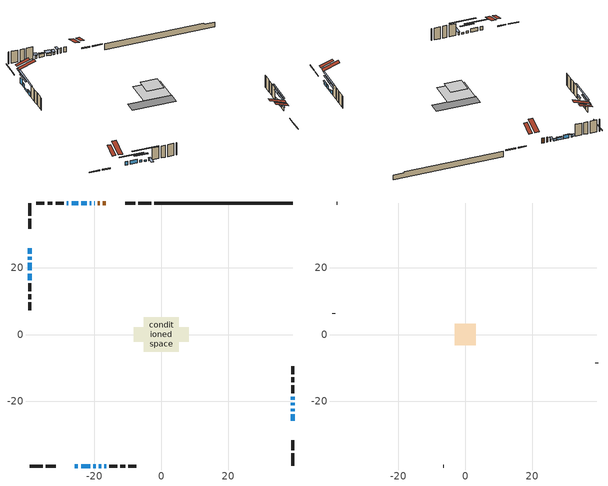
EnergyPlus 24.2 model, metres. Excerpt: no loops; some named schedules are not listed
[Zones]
conditioned space
 floor adiabatic (AdiabaticFloorConstruction): -5.17,-5.17 -5.17,5.17 5.17,5.17 5.17,-5.17 z2.66
 floor foundation (Slab1 construction): -8.25,-2.13 -8.25,2.13 8.25,2.13 8.25,-2.13 z-2.11
 wall outside (RimJoist1 construction): -3.05,39.4 -6.9,39.4 / -39.4,-39.4 -35.54,-39.4 / -39.4,39.4 -39.4,35.54 / 39.4,-39.4 39.4,-35.54 z0.22:0.52
 wall outside (RimJoist2 construction): -7.83,39.4 -10.83,39.4 / -34.61,-39.4 -31.62,-39.4 / -39.4,34.61 -39.4,31.62 / 39.4,-34.61 39.4,-31.62 z0.22:0.52
 wall outside (AdiabaticWallConstruction 1): -16.56,39.4 -17.57,39.4 / -18.5,39.4 -18.99,39.4 z0.22:2.25
 wall outside (AdiabaticWallConstruction): 39.4,-25.88 39.4,-23.95 / -24.94,39.4 -26.87,39.4 / -39.4,18.25 -39.4,16.31 z0.22:1.54; -19.92,39.4 -20.07,39.4 / -25.89,-39.4 -24.97,-39.4 / 39.4,-23.02 39.4,-22.18 / -39.4,23.23 -39.4,22.39 z0.22:1.75; -39.4,25.88 -39.4,24.16 z0.22:2.45; -24.04,-39.4 -21.3,-39.4 z0.22:1.74; -21,39.4 -21.46,39.4 z0.22:0.98; -22.38,39.4 -24.01,39.4 z0.22:1.14; -20.37,-39.4 -19.68,-39.4 z0.22:1.06; 39.4,-21.26 39.4,-20.49 / -39.4,21.46 -39.4,19.18 / -18.76,-39.4 -17.99,-39.4 z0.22:0.73; -27.8,39.4 -28.34,39.4 / -17.07,-39.4 -16.53,-39.4 z0.22:1.11; 39.4,-19.57 39.4,-18.6 z0.22:1.59
 wall outside (Wall1 construction): -29.26,39.4 -31.66,39.4 / -15.6,-39.4 -13.21,-39.4 / -39.4,15.39 -39.4,12.99 / 39.4,-17.67 39.4,-15.28 z0.22:5.1
 wall outside (Wall2 construction): -32.59,39.4 -34.08,39.4 / -12.28,-39.4 -10.79,-39.4 / -39.4,12.06 -39.4,10.57 / 39.4,-14.35 39.4,-12.86 z0.22:5.1
 wall outside (Wall3 construction): -35,39.4 -37.39,39.4 / -9.86,-39.4 -7.47,-39.4 / -39.4,9.64 -39.4,7.26 / 39.4,-11.93 39.4,-9.54 z0.22:5.1
 wall foundation (FoundationWall1 construction): -2.12,39.4,-2.11 -2.12,39.4,0.22 35.25,39.4,0.22 35.25,39.4,-0.25 39.4,39.4,-0.25 39.4,39.4,-2.11
 window (WindowConstruction): 39.4,-25.88 39.4,-23.95 z0.22:1.54
 window (WindowConstruction 4): -19.92,39.4 -20.07,39.4 z0.22:1.74
 window (WindowConstruction 5): -39.4,25.88 -39.4,24.16 z0.22:2.45
 window (WindowConstruction 6): -25.88,-39.4 -24.97,-39.4 z0.22:1.74
 window (WindowConstruction 7): -24.04,-39.4 -21.3,-39.4 z0.22:1.74
 window (WindowConstruction 14): -21,39.4 -21.45,39.4 z0.22:0.98
 window (WindowConstruction 8): 39.4,-23.02 39.4,-22.18 z0.22:1.74
 window (WindowConstruction 9): -22.38,39.4 -24.01,39.4 z0.22:1.13
 window (WindowConstruction 10): -39.4,23.23 -39.4,22.39 z0.22:1.74
 window (WindowConstruction 11): -20.37,-39.4 -19.68,-39.4 z0.22:1.06
 window (WindowConstruction 15): 39.4,-21.25 39.4,-20.49 z0.22:0.73
 window (WindowConstruction 16): -39.4,21.46 -39.4,19.18 z0.22:0.73
 window (WindowConstruction 17): -18.75,-39.4 -17.99,-39.4 z0.22:0.73
 window (WindowConstruction 1): -24.94,39.4 -26.87,39.4 z0.22:1.54
 window (WindowConstruction 2): -39.4,18.25 -39.4,16.31 z0.22:1.54
 window (WindowConstruction 12): -27.8,39.4 -28.33,39.4 z0.22:1.11
 window (WindowConstruction 13): -17.06,-39.4 -16.53,-39.4 z0.22:1.11
 window (WindowConstruction 3): 39.4,-19.56 39.4,-18.6 z0.22:1.59
 door (Door): -16.56,39.4 -17.57,39.4 z0.22:2.25
 door (Door 1): -18.5,39.4 -18.99,39.4 z0.22:2.25
 ceiling adiabatic (AdiabaticFloorConstruction): 5.17,-5.17 5.17,5.17 -5.17,5.17 -5.17,-5.17 z2.66
 roof outside (Roof1 construction): -13.07,39.4,5.1 -13.07,34.42,6.76 -11.76,34.42,6.76 -11.76,39.4,5.1; -29.38,-39.4,5.1 -29.38,-34.42,6.76 -30.69,-34.42,6.76 -30.69,-39.4,5.1; -39.4,29.38,5.1 -34.42,29.38,6.76 -34.42,30.69,6.76 -39.4,30.69,5.1; 39.4,-29.38,5.1 34.42,-29.38,6.76 34.42,-30.69,6.76 39.4,-30.69,5.1
attic - vented
 floor to conditioned space (Floor1 construction Reversed): -3.19,-3.19 -3.19,3.19 3.19,3.19 3.19,-3.19 z5.1
 wall outside (Wall4 construction): -38.32,39.4 -38.47,39.4 / -6.54,-39.4 -6.4,-39.4 / -39.4,6.33 -39.4,6.18 / 39.4,-8.61 39.4,-8.46 z0.22:5.1
 roof outside (Roof2 construction): -15.63,39.4,5.1 -15.63,33.19,7.17 -14,33.19,7.17 -14,39.4,5.1; -26.81,-39.4,5.1 -26.81,-33.19,7.17 -28.45,-33.19,7.17 -28.45,-39.4,5.1; -39.4,26.81,5.1 -33.19,26.81,7.17 -33.19,28.45,7.17 -39.4,28.45,5.1; 39.4,-26.81,5.1 33.19,-26.81,7.17 33.19,-28.45,7.17 39.4,-28.45,5.1
shading: 39.4,-23.75 39.4,-26.09 39.81,-26.09 39.81,-23.75 z1.74; -20.45,39.4 -19.54,39.4 -19.54,40.92 -20.45,40.92 z2.13; -39.4,21.83 -39.4,28.21 -39.81,28.21 -39.81,21.83 z4.78; -22.64,-39.4 -28.21,-39.4 -28.21,-39.81 -22.64,-39.81 z4.07; -18.97,-39.4 -26.37,-39.4 -26.37,-39.81 -18.97,-39.81 z4.07; -21.7,39.4 -20.75,39.4 -20.75,41.08 -21.7,41.08 z1.23; 39.4,-19.86 39.4,-25.35 39.81,-25.35 39.81,-19.86 z4.07; -24.26,39.4 -22.13,39.4 -22.13,41.08 -24.26,41.08 z1.38; -39.4,20.06 -39.4,25.56 -39.81,25.56 -39.81,20.06 z4.07; -17.35,-39.4 -22.7,-39.4 -22.7,-39.81 -17.35,-39.81 z3.39; 39.4,-15.79 39.4,-25.95 39.81,-25.95 39.81,-15.79 z5.43; -39.4,14.48 -39.4,26.16 -39.81,26.16 -39.81,14.48 z5.43; -13.29,-39.4 -23.45,-39.4 -23.45,-39.81 -13.29,-39.81 z5.43; -27.07,39.4 -24.74,39.4 -24.74,39.81 -27.07,39.81 z1.74; -39.4,16.11 -39.4,18.45 -39.81,18.45 -39.81,16.11 z1.74; -28.72,39.4 -27.42,39.4 -27.42,40.92 -28.72,40.92 z1.49; -16.33,-39.4 -17.26,-39.4 -17.26,-42.45 -16.33,-42.45 z1.31; 39.4,-16.27 39.4,-21.89 39.81,-21.89 39.81,-16.27 z3.92
[Building]
Building 1: Terrain=Suburbs
[Site:Location]
Quebec Intl AP_QC: Latitude {deg}=46.8; Longitude {deg}=-71.38; Time Zone {hr}=-5; Elevation {m}=74; Keep Site Location Information=Yes
[Site:GroundTemperature:Shallow]
0.0108218, -2.24938, -2.43038, -1.3578, 2.94801, 7.23376, 10.9493, 13.303, 13.5029, 11.5886, 7.96783, 3.81355
[Site:WaterMainsTemperature]
Calculation Method=Schedule; Temperature Schedule=mains temperature schedule
[Material] Roughness=Rough; Thermal Absorptance=0.9
Name | Thickness {m} | Conductivity {W/m-K} | Density {kg/m3} | Specific Heat {J/kg-K} | Solar Absorptance | Visible Absorptance
asphalt or fiberglass shingles | 0.00635 | 0.162714 | 1121.4 | 1465.45 | 0.4 | 0.4
ceiling stud and cavity | 0.1397 | 0.0759935 | 65.682 | 1177.47 | 0.7 | 0.7
concrete 4.0 in. | 0.1016 | 1.803125 | 2242.8 | 837.4 | 0.7 | 0.7
concrete 8.0 in. | 0.2032 | 1.803125 | 2242.8 | 837.4 | 0.7 | 0.7
door material | 0.04445 | 0.0451087 | 512.64 | 1214.23 | 0.7 | 0.7
door material 1 | 0.04445 | 0.188738 | 512.64 | 1214.23 | 0.7 | 0.7
exterior vertical ins | 0.0037944 | 0.029427 | 32.04 | 1214.23 | 0.7 | 0.7
floor covering | 0.0127 | 0.0433444 | 54.468 | 1339.84 | 0.6 | 0.6
floor rigid ins; wall rigid ins 1 | 0.512978 | 0.029427 | 32.04 | 1214.23 | 0.7 | 0.7
floor stud and cavity | 0.1397 | 1.75129 | 37.0049 | 1207.88 | 0.7 | 0.7
furniture material conditioned space 1 | 0.1524 | 0.115458 | 640.8 | 1214.23 | 0.6 | 0.6
gypsum board | 0.0127 | 0.160291 | 801 | 837.4 | 0.6 | 0.6
gypsum board 1 | 0.0127 | 0.160291 | 801 | 837.4 | 0.7 | 0.7
osb sheathing 0.5 in. | 0.0127 | 0.115458 | 512.64 | 1214.23 | 0.7 | 0.7
osb sheathing 0.75 in. | 0.01905 | 0.115458 | 512.64 | 1214.23 | 0.7 | 0.7
osb sheathing 2.0 in. | 0.0508 | 0.115458 | 512.64 | 1214.23 | 0.7 | 0.7
rim joist stud and cavity | 0.0508 | 0.0660818 | 125.044 | 1163.47 | 0.6 | 0.6
rim joist stud and cavity 1 | 0.0508 | 0.0355042 | 125.044 | 1163.47 | 0.6 | 0.6
roof stud and cavity | 0.2032 | 0.112499 | 78.34581 | 1123.46 | 0.7 | 0.7
wall rigid ins | 0.051816 | 0.029427 | 32.04 | 1214.23 | 0.7 | 0.7
wall stud and cavity | 0.1397 | 0.215597 | 139.0536 | 1170.24 | 0.7 | 0.7
wall stud and cavity 1 | 0.1397 | 0.215013 | 139.0536 | 1170.24 | 0.7 | 0.7
wall stud and cavity 2 | 0.1397 | 0.173609 | 139.0536 | 1170.24 | 0.7 | 0.7
wall stud and cavity 3 | 0.0889 | 6.1454 | 50.32683 | 1063.81 | 0.6 | 0.6
wall stud and cavity 4 | 0.0889 | 0.380278 | 52.3479 | 1209.89 | 0.7 | 0.7
wall stud and cavity 5 | 0.0889 | 0.391764 | 83.0341 | 1211.67 | 0.7 | 0.7
wood siding | 0.0254 | 0.102417 | 544.68 | 1172.36 | 0.4 | 0.4
wood siding 1 | 0.00254 | 0.102417 | 544.68 | 1172.36 | 0.4 | 0.4
wood siding 2; wood siding 3; wood siding 4 | 0.0254 | 0.102417 | 544.68 | 1172.36 | 0.7 | 0.7
[WindowMaterial:SimpleGlazingSystem]
Name | U-Factor {W/m2-K} | Solar Heat Gain Coefficient
WindowMaterial | 2.94518 | 0.59
WindowMaterial 1 | 2.94348 | 0.59
WindowMaterial 10 | 3.01842 | 0.46
WindowMaterial 11 | 3.05817 | 0.41
WindowMaterial 2 | 3.07009 | 0.35
WindowMaterial 3 | 2.97073 | 0.6
WindowMaterial 4 | 2.927009 | 0.66
WindowMaterial 5 | 2.983789 | 0.55
WindowMaterial 6 | 3.029213 | 0.5
WindowMaterial 7 | 2.99003 | 0.51
WindowMaterial 8 | 2.992306 | 0.59
WindowMaterial 9 | 3.01445 | 0.57
[Construction]
AdiabaticFloorConstruction: floor stud and cavity, floor rigid ins, osb sheathing 0.75 in., floor covering
AdiabaticWallConstruction: wood siding 3, wall rigid ins 1, wall stud and cavity 4, gypsum board
AdiabaticWallConstruction 1: wood siding 4, wall rigid ins 1, wall stud and cavity 4, gypsum board
Door: door material
Door 1: door material 1
Floor1 construction Reversed: gypsum board, ceiling stud and cavity
FoundationWall1 construction: concrete 8.0 in., gypsum board 1
furniture construction conditioned space 1: furniture material conditioned space 1
PartitionWallConstruction: gypsum board, wall stud and cavity 5, gypsum board
RimJoist1 construction: wood siding 2, osb sheathing 2.0 in., rim joist stud and cavity
RimJoist2 construction: wood siding 2, osb sheathing 2.0 in., rim joist stud and cavity 1
Roof1 construction: asphalt or fiberglass shingles, osb sheathing 0.75 in., roof stud and cavity, gypsum board
Roof2 construction: asphalt or fiberglass shingles
Slab1 construction: concrete 4.0 in.
Wall1 construction: wood siding, osb sheathing 0.5 in., wall stud and cavity, gypsum board
Wall2 construction: wood siding, wall rigid ins, osb sheathing 0.5 in., wall stud and cavity 1, gypsum board
Wall3 construction: wood siding, wall rigid ins, osb sheathing 0.5 in., wall stud and cavity 2, gypsum board
Wall4 construction: wood siding 1, wall stud and cavity 3
WindowConstruction; WindowConstruction 1; WindowConstruction 2: WindowMaterial
WindowConstruction 10; WindowConstruction 8: WindowMaterial 5
WindowConstruction 11: WindowMaterial 7
WindowConstruction 12; WindowConstruction 13: WindowMaterial 8
WindowConstruction 14: WindowMaterial 9
WindowConstruction 15: WindowMaterial 10
WindowConstruction 16; WindowConstruction 17: WindowMaterial 11
WindowConstruction 3; WindowConstruction 6: WindowMaterial 1
WindowConstruction 4: WindowMaterial 2
WindowConstruction 5: WindowMaterial 3
WindowConstruction 7: WindowMaterial 4
WindowConstruction 9: WindowMaterial 6
[Zone] Multiplier=1; Part of Total Floor Area=Yes
Name | Volume {m3}
attic - vented | 13.6345
conditioned space | 439.3
[Space]
Name | Zone | Volume {m3}
attic - vented 1 | attic - vented | 13.6345
conditioned space 1 | conditioned space | 439.3
[ZoneInfiltration:EffectiveLeakageArea]
infil attic - vented 1: Zone or Space=attic - vented 1; Schedule=Always On Discrete; Effective Air Leakage Area {cm2}=1499.08; Stack Coefficient=0.000482979; Wind Coefficient=1.48486e-05
[ZoneMixing]
whole house fan mix: Zone or Space=attic - vented; Schedule=Always On Continuous; Design Flow Rate Calculation Method=Flow/Zone; Design Flow Rate {m3/s}=0; Source Zone or Space=conditioned space
[SurfaceProperty:ExposedFoundationPerimeter]
Slab1: Exposed Perimeter Calculation Method=TotalExposedPerimeter; Total Exposed Perimeter {m}=41.515
[InternalMass] Zone or ZoneList=conditioned space; Space or SpaceList=conditioned space 1
Name | Construction | Surface Area {m2}
furniture mass conditioned space 1 | furniture construction conditioned space 1 | 70.9601
partition wall mass | PartitionWallConstruction | 177.4
[Lights]
interior lighting: Zone or ZoneList or Space or SpaceList=conditioned space 1; Schedule=interior lighting schedule; Design Level Calculation Method=LightingLevel; Lighting Level {W}=343.2; Return Air Fraction=0; Fraction Radiant=0.6; Fraction Visible=0.2; Fraction Replaceable=1
[People]
occupants: Zone or ZoneList or Space or SpaceList=conditioned space 1; Number of People Schedule=occupants schedule; Number of People Calculation Method=People; Number of People=3; Fraction Radiant=0.314171; Sensible Heat Fraction=0.56303; Activity Level Schedule=occupants activity schedule; Carbon Dioxide Generation Rate {m3/s-W}=0; Enable ASHRAE 55 Comfort Warnings=No; Mean Radiant Temperature Calculation Type=EnclosureAveraged
[ElectricEquipment] Zone or ZoneList or Space or SpaceList=conditioned space 1; Design Level Calculation Method=EquipmentLevel
Name | Schedule | Design Level {W} | Fraction Latent | Fraction Radiant | Fraction Lost
clothes dryer | clothes dryer schedule | 140.772 | 0.015 | 0.081 | 0.85
clothes washer | clothes washer schedule | 32.1985 | 0.03 | 0.162 | 0.7
cooking range | cooking range schedule | 215.147 | 0.08 | 0.432 | 0.2
dishwasher | dishwasher schedule | 66.8632 | 0.3 | 0.18 | 0.4
fridge | fridge schedule | 72.9452 | 0 | 0.6 | 0
mech vent house fan | mech vent house fan schedule | 0 | 0 | 0 | 1
mech vent house fan cfis | mech vent house fan cfis schedule | 0 | 0 | 0 | 0
mech vent range fan 0 | mech vent range fan 0 schedule | 57 | 0 | 0 | 1
misc plug loads | misc plug loads schedule | 494.7 | 0.045 | 0.513 | 0.1
whole house fan | Always On Discrete | 0 | 0 | 0 | 1
[OtherEquipment] Zone or ZoneList or Space or SpaceList=conditioned space 1; Design Level Calculation Method=EquipmentLevel
Name | Fuel Type | Schedule | Design Level {W} | Fraction Latent | Fraction Radiant | Fraction Lost
clothes dryer 1 | Electricity | clothes dryer schedule | 0 | 0.015 | 0.081 | 0.85
cooking range 1 | Electricity | cooking range schedule | 0 | 0.08 | 0.432 | 0.2
general water use latent | None | general water use schedule | 62.594 | 1 | 0 | 0
general water use sensible | None | general water use schedule | -61.6891 | 0 | 0.6 | 0
mech vent house fan latent load | None | Always On Discrete | 0 | 1 | 0 | 0
mech vent house fan sensible load | None | Always On Discrete | 0 | 0 | 0 | 0
water heater energy adjustment1 | Electricity | Always On Discrete | 0.01 | 0 | 0 | 1
[ZoneInfiltration:DesignFlowRate] Zone or ZoneList or Space or SpaceList=conditioned space 1; Schedule=Always On Discrete; Design Flow Rate Calculation Method=Flow/Zone; Design Flow Rate {m3/s}=0
infil flow; natural vent flow; whole house fan flow
[Foundation:Kiva]
Foundation Kiva 1: Initial Indoor Air Temperature {C}=18; Wall Height Above Grade {m}=0.220005; Wall Depth Below Slab {m}=0.2032; Custom Block Material Name 1=exterior vertical ins; Custom Block Depth 1 {m}=2.33001; Custom Block X Position 1 {m}=0.2159; Custom Block Z Position 1 {m}=0
[Foundation:Kiva:Settings]
Soil Conductivity {W/m-K}=0.849921; Soil Density {kg/m3}=1842.3; Soil Specific Heat {J/kg-K}=418.7; Ground Solar Absorptivity=0.9; Ground Thermal Absorptivity=0.9; Ground Surface Roughness {m}=0.03; Far-Field Width {m}=40; Deep-Ground Boundary Condition=ZeroFlux; Deep-Ground Depth {m}=40; Minimum Cell Dimension {m}=0.2; Maximum Cell Growth Coefficient=3; Simulation Timestep=Timestep
[Exterior:Lights]
exterior lighting: Schedule=exterior lighting schedule; Design Level {W}=75.6
[Schedule:Constant]
Name | Hourly Value
Always On Continuous; mech vent house fan schedule; mech vent house fan cfis schedule; Always On Discrete | 1
occupants activity schedule | 117.228
fridge schedule | 0
[Schedule:Week:Daily]
interior lighting schedule Week Rule - Jan1-Jan27: interior lighting schedule day, interior lighting schedule day, interior lighting schedule day, interior lighting schedule day, interior lighting schedule day, interior lighting schedule day, interior lighting schedule day, interior lighting schedule default day, interior lighting schedule default day, interior lighting schedule default day, interior lighting schedule default day, interior lighting schedule default day
interior lighting schedule Week Rule - Jan28-Feb3: interior lighting schedule day, interior lighting schedule day, interior lighting schedule day, interior lighting schedule day, interior lighting schedule day 1, interior lighting schedule day 1, interior lighting schedule day 1, interior lighting schedule default day, interior lighting schedule default day, interior lighting schedule default day, interior lighting schedule default day, interior lighting schedule default day
interior lighting schedule Week Rule - Feb4-Feb24: interior lighting schedule day 1, interior lighting schedule day 1, interior lighting schedule day 1, interior lighting schedule day 1, interior lighting schedule day 1, interior lighting schedule day 1, interior lighting schedule day 1, interior lighting schedule default day, interior lighting schedule default day, interior lighting schedule default day, interior lighting schedule default day, interior lighting schedule default day
interior lighting schedule Week Rule - Feb25-Mar3: interior lighting schedule day 1, interior lighting schedule day 1, interior lighting schedule day 1, interior lighting schedule day 1, interior lighting schedule day 2, interior lighting schedule day 2, interior lighting schedule day 2, interior lighting schedule default day, interior lighting schedule default day, interior lighting schedule default day, interior lighting schedule default day, interior lighting schedule default day
interior lighting schedule Week Rule - Mar4-Mar31: interior lighting schedule day 2, interior lighting schedule day 2, interior lighting schedule day 2, interior lighting schedule day 2, interior lighting schedule day 2, interior lighting schedule day 2, interior lighting schedule day 2, interior lighting schedule default day, interior lighting schedule default day, interior lighting schedule default day, interior lighting schedule default day, interior lighting schedule default day
interior lighting schedule Week Rule - Apr1-Apr28: interior lighting schedule day 3, interior lighting schedule day 3, interior lighting schedule day 3, interior lighting schedule day 3, interior lighting schedule day 3, interior lighting schedule day 3, interior lighting schedule day 3, interior lighting schedule default day, interior lighting schedule default day, interior lighting schedule default day, interior lighting schedule default day, interior lighting schedule default day
interior lighting schedule Week Rule - Apr29-May5: interior lighting schedule day 3, interior lighting schedule day 3, interior lighting schedule day 4, interior lighting schedule day 4, interior lighting schedule day 4, interior lighting schedule day 4, interior lighting schedule day 4, interior lighting schedule default day, interior lighting schedule default day, interior lighting schedule default day, interior lighting schedule default day, interior lighting schedule default day
interior lighting schedule Week Rule - May6-May26: interior lighting schedule day 4, interior lighting schedule day 4, interior lighting schedule day 4, interior lighting schedule day 4, interior lighting schedule day 4, interior lighting schedule day 4, interior lighting schedule day 4, interior lighting schedule default day, interior lighting schedule default day, interior lighting schedule default day, interior lighting schedule default day, interior lighting schedule default day
interior lighting schedule Week Rule - May27-Jun2: interior lighting schedule day 4, interior lighting schedule day 4, interior lighting schedule day 4, interior lighting schedule day 4, interior lighting schedule day 4, interior lighting schedule day 5, interior lighting schedule day 5, interior lighting schedule default day, interior lighting schedule default day, interior lighting schedule default day, interior lighting schedule default day, interior lighting schedule default day
interior lighting schedule Week Rule - Jun3-Jun30: interior lighting schedule day 5, interior lighting schedule day 5, interior lighting schedule day 5, interior lighting schedule day 5, interior lighting schedule day 5, interior lighting schedule day 5, interior lighting schedule day 5, interior lighting schedule default day, interior lighting schedule default day, interior lighting schedule default day, interior lighting schedule default day, interior lighting schedule default day
interior lighting schedule Week Rule - Jul1-Jul28: interior lighting schedule day 6, interior lighting schedule day 6, interior lighting schedule day 6, interior lighting schedule day 6, interior lighting schedule day 6, interior lighting schedule day 6, interior lighting schedule day 6, interior lighting schedule default day, interior lighting schedule default day, interior lighting schedule default day, interior lighting schedule default day, interior lighting schedule default day
interior lighting schedule Week Rule - Jul29-Aug4: interior lighting schedule day 6, interior lighting schedule day 6, interior lighting schedule day 6, interior lighting schedule day 7, interior lighting schedule day 7, interior lighting schedule day 7, interior lighting schedule day 7, interior lighting schedule default day, interior lighting schedule default day, interior lighting schedule default day, interior lighting schedule default day, interior lighting schedule default day
interior lighting schedule Week Rule - Aug5-Aug25: interior lighting schedule day 7, interior lighting schedule day 7, interior lighting schedule day 7, interior lighting schedule day 7, interior lighting schedule day 7, interior lighting schedule day 7, interior lighting schedule day 7, interior lighting schedule default day, interior lighting schedule default day, interior lighting schedule default day, interior lighting schedule default day, interior lighting schedule default day
interior lighting schedule Week Rule - Aug26-Sep1: interior lighting schedule day 7, interior lighting schedule day 7, interior lighting schedule day 7, interior lighting schedule day 7, interior lighting schedule day 7, interior lighting schedule day 7, interior lighting schedule day 8, interior lighting schedule default day, interior lighting schedule default day, interior lighting schedule default day, interior lighting schedule default day, interior lighting schedule default day
interior lighting schedule Week Rule - Sep2-Sep29: interior lighting schedule day 8, interior lighting schedule day 8, interior lighting schedule day 8, interior lighting schedule day 8, interior lighting schedule day 8, interior lighting schedule day 8, interior lighting schedule day 8, interior lighting schedule default day, interior lighting schedule default day, interior lighting schedule default day, interior lighting schedule default day, interior lighting schedule default day
interior lighting schedule Week Rule - Sep30-Oct6: interior lighting schedule day 8, interior lighting schedule day 9, interior lighting schedule day 9, interior lighting schedule day 9, interior lighting schedule day 9, interior lighting schedule day 9, interior lighting schedule day 9, interior lighting schedule default day, interior lighting schedule default day, interior lighting schedule default day, interior lighting schedule default day, interior lighting schedule default day
interior lighting schedule Week Rule - Oct7-Oct27: interior lighting schedule day 9, interior lighting schedule day 9, interior lighting schedule day 9, interior lighting schedule day 9, interior lighting schedule day 9, interior lighting schedule day 9, interior lighting schedule day 9, interior lighting schedule default day, interior lighting schedule default day, interior lighting schedule default day, interior lighting schedule default day, interior lighting schedule default day
interior lighting schedule Week Rule - Oct28-Nov3: interior lighting schedule day 9, interior lighting schedule day 9, interior lighting schedule day 9, interior lighting schedule day 9, interior lighting schedule day 10, interior lighting schedule day 10, interior lighting schedule day 10, interior lighting schedule default day, interior lighting schedule default day, interior lighting schedule default day, interior lighting schedule default day, interior lighting schedule default day
interior lighting schedule Week Rule - Nov4-Nov24: interior lighting schedule day 10, interior lighting schedule day 10, interior lighting schedule day 10, interior lighting schedule day 10, interior lighting schedule day 10, interior lighting schedule day 10, interior lighting schedule day 10, interior lighting schedule default day, interior lighting schedule default day, interior lighting schedule default day, interior lighting schedule default day, interior lighting schedule default day
interior lighting schedule Week Rule - Nov25-Dec1: interior lighting schedule day 10, interior lighting schedule day 10, interior lighting schedule day 10, interior lighting schedule day 10, interior lighting schedule day 10, interior lighting schedule day 10, interior lighting schedule day 11, interior lighting schedule default day, interior lighting schedule default day, interior lighting schedule default day, interior lighting schedule default day, interior lighting schedule default day
interior lighting schedule Week Rule - Dec2-Dec31: interior lighting schedule day 11, interior lighting schedule day 11, interior lighting schedule day 11, interior lighting schedule day 11, interior lighting schedule day 11, interior lighting schedule day 11, interior lighting schedule day 11, interior lighting schedule default day, interior lighting schedule default day, interior lighting schedule default day, interior lighting schedule default day, interior lighting schedule default day
occupants schedule Week Rule - Jan1-Dec31: occupants schedule day, occupants schedule day, occupants schedule day, occupants schedule day, occupants schedule day, occupants schedule day, occupants schedule day, occupants schedule default day, occupants schedule default day, occupants schedule default day, occupants schedule default day, occupants schedule default day
clothes dryer schedule Week Rule - Jan1-Dec31: clothes dryer schedule day, clothes dryer schedule day, clothes dryer schedule day, clothes dryer schedule day, clothes dryer schedule day, clothes dryer schedule day, clothes dryer schedule day, clothes dryer schedule default day, clothes dryer schedule default day, clothes dryer schedule default day, clothes dryer schedule default day, clothes dryer schedule default day
clothes washer schedule Week Rule - Jan1-Dec31: clothes washer schedule day, clothes washer schedule day, clothes washer schedule day, clothes washer schedule day, clothes washer schedule day, clothes washer schedule day, clothes washer schedule day, clothes washer schedule default day, clothes washer schedule default day, clothes washer schedule default day, clothes washer schedule default day, clothes washer schedule default day
cooking range schedule Week Rule - Jan1-Dec31: cooking range schedule day, cooking range schedule day, cooking range schedule day, cooking range schedule day, cooking range schedule day, cooking range schedule day, cooking range schedule day, cooking range schedule default day, cooking range schedule default day, cooking range schedule default day, cooking range schedule default day, cooking range schedule default day
dishwasher schedule Week Rule - Jan1-Dec31: dishwasher schedule day, dishwasher schedule day, dishwasher schedule day, dishwasher schedule day, dishwasher schedule day, dishwasher schedule day, dishwasher schedule day, dishwasher schedule default day, dishwasher schedule default day, dishwasher schedule default day, dishwasher schedule default day, dishwasher schedule default day
mech vent range fan 0 schedule Week Rule - Jan1-Dec31: mech vent range fan 0 schedule day, mech vent range fan 0 schedule day, mech vent range fan 0 schedule day, mech vent range fan 0 schedule day, mech vent range fan 0 schedule day, mech vent range fan 0 schedule day, mech vent range fan 0 schedule day, mech vent range fan 0 schedule default day, mech vent range fan 0 schedule default day, mech vent range fan 0 schedule default day, mech vent range fan 0 schedule default day, mech vent range fan 0 schedule default day
misc plug loads schedule Week Rule - Jan1-Dec31: misc plug loads schedule day, misc plug loads schedule day, misc plug loads schedule day, misc plug loads schedule day, misc plug loads schedule day, misc plug loads schedule day, misc plug loads schedule day, misc plug loads schedule default day, misc plug loads schedule default day, misc plug loads schedule default day, misc plug loads schedule default day, misc plug loads schedule default day
general water use schedule Week Rule - Jan1-Dec31: general water use schedule day, general water use schedule day, general water use schedule day, general water use schedule day, general water use schedule day, general water use schedule day, general water use schedule day, general water use schedule default day, general water use schedule default day, general water use schedule default day, general water use schedule default day, general water use schedule default day
exterior lighting schedule Week Rule - Jan1-Jan27: exterior lighting schedule day, exterior lighting schedule day, exterior lighting schedule day, exterior lighting schedule day, exterior lighting schedule day, exterior lighting schedule day, exterior lighting schedule day, exterior lighting schedule default day, exterior lighting schedule default day, exterior lighting schedule default day, exterior lighting schedule default day, exterior lighting schedule default day
exterior lighting schedule Week Rule - Jan28-Feb3: exterior lighting schedule day, exterior lighting schedule day, exterior lighting schedule day, exterior lighting schedule day, exterior lighting schedule day 1, exterior lighting schedule day 1, exterior lighting schedule day 1, exterior lighting schedule default day, exterior lighting schedule default day, exterior lighting schedule default day, exterior lighting schedule default day, exterior lighting schedule default day
exterior lighting schedule Week Rule - Feb4-Feb24: exterior lighting schedule day 1, exterior lighting schedule day 1, exterior lighting schedule day 1, exterior lighting schedule day 1, exterior lighting schedule day 1, exterior lighting schedule day 1, exterior lighting schedule day 1, exterior lighting schedule default day, exterior lighting schedule default day, exterior lighting schedule default day, exterior lighting schedule default day, exterior lighting schedule default day
exterior lighting schedule Week Rule - Feb25-Mar3: exterior lighting schedule day 1, exterior lighting schedule day 1, exterior lighting schedule day 1, exterior lighting schedule day 1, exterior lighting schedule day 2, exterior lighting schedule day 2, exterior lighting schedule day 2, exterior lighting schedule default day, exterior lighting schedule default day, exterior lighting schedule default day, exterior lighting schedule default day, exterior lighting schedule default day
exterior lighting schedule Week Rule - Mar4-Mar31: exterior lighting schedule day 2, exterior lighting schedule day 2, exterior lighting schedule day 2, exterior lighting schedule day 2, exterior lighting schedule day 2, exterior lighting schedule day 2, exterior lighting schedule day 2, exterior lighting schedule default day, exterior lighting schedule default day, exterior lighting schedule default day, exterior lighting schedule default day, exterior lighting schedule default day
exterior lighting schedule Week Rule - Apr1-Apr28: exterior lighting schedule day 3, exterior lighting schedule day 3, exterior lighting schedule day 3, exterior lighting schedule day 3, exterior lighting schedule day 3, exterior lighting schedule day 3, exterior lighting schedule day 3, exterior lighting schedule default day, exterior lighting schedule default day, exterior lighting schedule default day, exterior lighting schedule default day, exterior lighting schedule default day
exterior lighting schedule Week Rule - Apr29-May5: exterior lighting schedule day 3, exterior lighting schedule day 3, exterior lighting schedule day 4, exterior lighting schedule day 4, exterior lighting schedule day 4, exterior lighting schedule day 4, exterior lighting schedule day 4, exterior lighting schedule default day, exterior lighting schedule default day, exterior lighting schedule default day, exterior lighting schedule default day, exterior lighting schedule default day
exterior lighting schedule Week Rule - May6-May26: exterior lighting schedule day 4, exterior lighting schedule day 4, exterior lighting schedule day 4, exterior lighting schedule day 4, exterior lighting schedule day 4, exterior lighting schedule day 4, exterior lighting schedule day 4, exterior lighting schedule default day, exterior lighting schedule default day, exterior lighting schedule default day, exterior lighting schedule default day, exterior lighting schedule default day
exterior lighting schedule Week Rule - May27-Jun2: exterior lighting schedule day 4, exterior lighting schedule day 4, exterior lighting schedule day 4, exterior lighting schedule day 4, exterior lighting schedule day 4, exterior lighting schedule day 5, exterior lighting schedule day 5, exterior lighting schedule default day, exterior lighting schedule default day, exterior lighting schedule default day, exterior lighting schedule default day, exterior lighting schedule default day
exterior lighting schedule Week Rule - Jun3-Jun30: exterior lighting schedule day 5, exterior lighting schedule day 5, exterior lighting schedule day 5, exterior lighting schedule day 5, exterior lighting schedule day 5, exterior lighting schedule day 5, exterior lighting schedule day 5, exterior lighting schedule default day, exterior lighting schedule default day, exterior lighting schedule default day, exterior lighting schedule default day, exterior lighting schedule default day
exterior lighting schedule Week Rule - Jul1-Jul28: exterior lighting schedule day 6, exterior lighting schedule day 6, exterior lighting schedule day 6, exterior lighting schedule day 6, exterior lighting schedule day 6, exterior lighting schedule day 6, exterior lighting schedule day 6, exterior lighting schedule default day, exterior lighting schedule default day, exterior lighting schedule default day, exterior lighting schedule default day, exterior lighting schedule default day
exterior lighting schedule Week Rule - Jul29-Aug4: exterior lighting schedule day 6, exterior lighting schedule day 6, exterior lighting schedule day 6, exterior lighting schedule day 7, exterior lighting schedule day 7, exterior lighting schedule day 7, exterior lighting schedule day 7, exterior lighting schedule default day, exterior lighting schedule default day, exterior lighting schedule default day, exterior lighting schedule default day, exterior lighting schedule default day
[Schedule:Year]
interior lighting schedule: interior lighting schedule Week Rule - Jan1-Jan27, 1, 1, 1, 27, interior lighting schedule Week Rule - Jan28-Feb3, 1, 28, 2, 3, interior lighting schedule Week Rule - Feb4-Feb24, 2, 4, 2, 24, interior lighting schedule Week Rule - Feb25-Mar3, 2, 25, 3, 3, interior lighting schedule Week Rule - Mar4-Mar31, 3, 4, 3, 31, interior lighting schedule Week Rule - Apr1-Apr28, 4, 1, 4, 28, interior lighting schedule Week Rule - Apr29-May5, 4, 29, 5, 5, interior lighting schedule Week Rule - May6-May26, 5, 6, 5, 26, interior lighting schedule Week Rule - May27-Jun2, 5, 27, 6, 2, interior lighting schedule Week Rule - Jun3-Jun30, 6, 3, 6, 30, interior lighting schedule Week Rule - Jul1-Jul28, 7, 1, 7, 28, interior lighting schedule Week Rule - Jul29-Aug4, 7, 29, 8, 4, interior lighting schedule Week Rule - Aug5-Aug25, 8, 5, 8, 25, interior lighting schedule Week Rule - Aug26-Sep1, 8, 26, 9, 1, interior lighting schedule Week Rule - Sep2-Sep29, 9, 2, 9, 29, interior lighting schedule Week Rule - Sep30-Oct6, 9, 30, 10, 6, interior lighting schedule Week Rule - Oct7-Oct27, 10, 7, 10, 27, interior lighting schedule Week Rule - Oct28-Nov3, 10, 28, 11, 3, interior lighting schedule Week Rule - Nov4-Nov24, 11, 4, 11, 24, interior lighting schedule Week Rule - Nov25-Dec1, 11, 25, 12, 1, interior lighting schedule Week Rule - Dec2-Dec31, 12, 2, 12, 31
occupants schedule: occupants schedule Week Rule - Jan1-Dec31, 1, 1, 12, 31
clothes dryer schedule: clothes dryer schedule Week Rule - Jan1-Dec31, 1, 1, 12, 31
clothes washer schedule: clothes washer schedule Week Rule - Jan1-Dec31, 1, 1, 12, 31
cooking range schedule: cooking range schedule Week Rule - Jan1-Dec31, 1, 1, 12, 31
dishwasher schedule: dishwasher schedule Week Rule - Jan1-Dec31, 1, 1, 12, 31
mech vent range fan 0 schedule: mech vent range fan 0 schedule Week Rule - Jan1-Dec31, 1, 1, 12, 31
misc plug loads schedule: misc plug loads schedule Week Rule - Jan1-Dec31, 1, 1, 12, 31
general water use schedule: general water use schedule Week Rule - Jan1-Dec31, 1, 1, 12, 31
exterior lighting schedule: exterior lighting schedule Week Rule - Jan1-Jan27, 1, 1, 1, 27, exterior lighting schedule Week Rule - Jan28-Feb3, 1, 28, 2, 3, exterior lighting schedule Week Rule - Feb4-Feb24, 2, 4, 2, 24, exterior lighting schedule Week Rule - Feb25-Mar3, 2, 25, 3, 3, exterior lighting schedule Week Rule - Mar4-Mar31, 3, 4, 3, 31, exterior lighting schedule Week Rule - Apr1-Apr28, 4, 1, 4, 28, exterior lighting schedule Week Rule - Apr29-May5, 4, 29, 5, 5, exterior lighting schedule Week Rule - May6-May26, 5, 6, 5, 26, exterior lighting schedule Week Rule - May27-Jun2, 5, 27, 6, 2, exterior lighting schedule Week Rule - Jun3-Jun30, 6, 3, 6, 30, exterior lighting schedule Week Rule - Jul1-Jul28, 7, 1, 7, 28, exterior lighting schedule Week Rule - Jul29-Aug4, 7, 29, 8, 4, exterior lighting schedule Week Rule - Aug5-Aug25, 8, 5, 8, 25, exterior lighting schedule Week Rule - Aug26-Sep1, 8, 26, 9, 1, exterior lighting schedule Week Rule - Sep2-Sep29, 9, 2, 9, 29, exterior lighting schedule Week Rule - Sep30-Oct6, 9, 30, 10, 6, exterior lighting schedule Week Rule - Oct7-Oct27, 10, 7, 10, 27, exterior lighting schedule Week Rule - Oct28-Nov3, 10, 28, 11, 3, exterior lighting schedule Week Rule - Nov4-Nov24, 11, 4, 11, 24, exterior lighting schedule Week Rule - Nov25-Dec1, 11, 25, 12, 1, exterior lighting schedule Week Rule - Dec2-Dec31, 12, 2, 12, 31
[Schedule:Compact]
mains temperature schedule: Through: 01/01, For: AllDays, Until: 24:00, 5.175, Through: 01/02, For: AllDays, Until: 24:00, 5.10167, Through: 01/03, For: AllDays, Until: 24:00, 5.02889, Through: 01/04, For: AllDays, Until: 24:00, 4.95778, Through: 01/05, For: AllDays, Until: 24:00, 4.88778, Through: 01/06, For: AllDays, Until: 24:00, 4.81833, Through: 01/07, For: AllDays, Until: 24:00, 4.75056, Through: 01/08, For: AllDays, Until: 24:00, 4.68389, Through: 01/09, For: AllDays, Until: 24:00, 4.61833, Through: 01/10, For: AllDays, Until: 24:00, 4.55389, Through: 01/11, For: AllDays, Until: 24:00, 4.49056, Through: 01/12, For: AllDays, Until: 24:00, 4.42889, Through: 01/13, For: AllDays, Until: 24:00, 4.36778, Through: 01/14, For: AllDays, Until: 24:00, 4.30889, Through: 01/15, For: AllDays, Until: 24:00, 4.25056, Through: 01/16, For: AllDays, Until: 24:00, 4.19389, Through: 01/17, For: AllDays, Until: 24:00, 4.13833, Through: 01/18, For: AllDays, Until: 24:00, 4.08444, Through: 01/19, For: AllDays, Until: 24:00, 4.03167, Through: 01/20, For: AllDays, Until: 24:00, 3.98056, Through: 01/21, For: AllDays, Until: 24:00, 3.93056, Through: 01/22, For: AllDays, Until: 24:00, 3.88222, Through: 01/23, For: AllDays, Until: 24:00, 3.835, Through: 01/24, For: AllDays, Until: 24:00, 3.78944, Through: 01/25, For: AllDays, Until: 24:00, 3.74556, Through: 01/26, For: AllDays, Until: 24:00, 3.70278, Through: 01/27, For: AllDays, Until: 24:00, 3.66167, Through: 01/28, For: AllDays, Until: 24:00, 3.62167, Through: 01/29, For: AllDays, Until: 24:00, 3.58389, Through: 01/30, For: AllDays, Until: 24:00, 3.54722, Through: 01/31, For: AllDays, Until: 24:00, 3.51167, Through: 02/01, For: AllDays, Until: 24:00, 3.47833, Through: 02/02, For: AllDays, Until: 24:00, 3.44611, Through: 02/03, For: AllDays, Until: 24:00, 3.41556, Through: 02/04, For: AllDays, Until: 24:00, 3.38667, Through: 02/05, For: AllDays, Until: 24:00, 3.35944, Through: 02/06, For: AllDays, Until: 24:00, 3.33389, Through: 02/07, For: AllDays, Until: 24:00, 3.30944, Through: 02/08, For: AllDays, Until: 24:00, 3.28667, Through: 02/09, For: AllDays, Until: 24:00, 3.26611, Through: 02/10, For: AllDays, Until: 24:00, 3.24667, Through: 02/11, For: AllDays, Until: 24:00, 3.22889, Through: 02/12, For: AllDays, Until: 24:00, 3.21278, Through: 02/13, For: AllDays, Until: 24:00, 3.19833, Through: 02/14, For: AllDays, Until: 24:00, 3.18556, Through: 02/15, For: AllDays, Until: 24:00, 3.17389, Through: 02/16, For: AllDays, Until: 24:00, 3.16444, Through: 02/17, For: AllDays, Until: 24:00, 3.15667, Through: 02/18, For: AllDays, Until: 24:00, 3.15056, Through: 02/19, For: AllDays, Until: 24:00, 3.14556, Through: 02/20, For: AllDays, Until: 24:00, 3.14278, Through: 02/21, For: AllDays, Until: 24:00, 3.14111, Through: 02/22, For: AllDays, Until: 24:00, 3.14167, Through: 02/23, For: AllDays, Until: 24:00, 3.14333, Through: 02/24, For: AllDays, Until: 24:00, 3.14722, Through: 02/25, For: AllDays, Until: 24:00, 3.15222, Through: 02/26, For: AllDays, Until: 24:00, 3.15944, Through: 02/27, For: AllDays, Until: 24:00, 3.16778, Through: 02/28, For: AllDays, Until: 24:00, 3.17778, Through: 03/01, For: AllDays, Until: 24:00, 3.18944, Through: 03/02, For: AllDays, Until: 24:00, 3.20333, Through: 03/03, For: AllDays, Until: 24:00, 3.21833, Through: 03/04, For: AllDays, Until: 24:00, 3.235, Through: 03/05, For: AllDays, Until: 24:00, 3.25333, Through: 03/06, For: AllDays, Until: 24:00, 3.27333, Through: 03/07, For: AllDays, Until: 24:00, 3.29444, Through: 03/08, For: AllDays, Until: 24:00, 3.31778, Through: 03/09, For: AllDays, Until: 24:00, 3.34222, Through: 03/10, For: AllDays, Until: 24:00, 3.36889, Through: 03/11, For: AllDays, Until: 24:00, 3.39667, Through: 03/12, For: AllDays, Until: 24:00, 3.42611, Through: 03/13, For: AllDays, Until: 24:00, 3.45722, Through: 03/14, For: AllDays, Until: 24:00, 3.49, Through: 03/15, For: AllDays, Until: 24:00, 3.52389, Through: 03/16, For: AllDays, Until: 24:00, 3.55944, Through: 03/17, For: AllDays, Until: 24:00, 3.59667, Through: 03/18, For: AllDays, Until: 24:00, 3.63556, Through: 03/19, For: AllDays, Until: 24:00, 3.67556, Through: 03/20, For: AllDays, Until: 24:00, 3.71722, Through: 03/21, For: AllDays, Until: 24:00, 3.76056, Through: 03/22, For: AllDays, Until: 24:00, 3.80556, Through: 03/23, For: AllDays, Until: 24:00, 3.85111, Through: 03/24, For: AllDays, Until: 24:00, 3.89889, Through: 03/25, For: AllDays, Until: 24:00, 3.94778, Through: 03/26, For: AllDays, Until: 24:00, 3.99833, Through: 03/27, For: AllDays, Until: 24:00, 4.05, Through: 03/28, For: AllDays, Until: 24:00, 4.10333, Through: 03/29, For: AllDays, Until: 24:00, 4.15778, Through: 03/30, For: AllDays, Until: 24:00, 4.21333, Through: 03/31, For: AllDays, Until: 24:00, 4.27056, Through: 04/01, For: AllDays, Until: 24:00, 4.32944, Through: 04/02, For: AllDays, Until: 24:00, 4.38889, Through: 04/03, For: AllDays, Until: 24:00, 4.45, Through: 04/04, For: AllDays, Until: 24:00, 4.51222, Through: 04/05, For: AllDays, Until: 24:00, 4.57611, Through: 04/06, For: AllDays, Until: 24:00, 4.64056, Through: 04/07, For: AllDays, Until: 24:00, 4.70667, Through: 04/08, For: AllDays, Until: 24:00, 4.77389, Through: 04/09, For: AllDays, Until: 24:00, 4.84222, Through: 04/10, For: AllDays, Until: 24:00, 4.91167, Through: 04/11, For: AllDays, Until: 24:00, 4.98278, Through: 04/12, For: AllDays, Until: 24:00, 5.05444, Through: 04/13, For: AllDays, Until: 24:00, 5.12722, Through: 04/14, For: AllDays, Until: 24:00, 5.20111, Through: 04/15, For: AllDays, Until: 24:00, 5.27611, Through: 04/16, For: AllDays, Until: 24:00, 5.35167, Through: 04/17, For: AllDays, Until: 24:00, 5.42889, Through: 04/18, For: AllDays, Until: 24:00, 5.50667, Through: 04/19, For: AllDays, Until: 24:00, 5.58556, Through: 04/20, For: AllDays, Until: 24:00, 5.665, Through: 04/21, For: AllDays, Until: 24:00, 5.74611, Through: 04/22, For: AllDays, Until: 24:00, 5.82722, Through: 04/23, For: AllDays, Until: 24:00, 5.91, Through: 04/24, For: AllDays, Until: 24:00, 5.99278, Through: 04/25, For: AllDays, Until: 24:00, 6.07722, Through: 04/26, For: AllDays, Until: 24:00, 6.16167, Through: 04/27, For: AllDays, Until: 24:00, 6.24722, Through: 04/28, For: AllDays, Until: 24:00, 6.33389, Through: 04/29, For: AllDays, Until: 24:00, 6.42056, Through: 04/30, For: AllDays, Until: 24:00, 6.50833, Through: 05/01, For: AllDays, Until: 24:00, 6.59667, Through: 05/02, For: AllDays, Until: 24:00, 6.68556, Through: 05/03, For: AllDays, Until: 24:00, 6.775, Through: 05/04, For: AllDays, Until: 24:00, 6.86556, Through: 05/05, For: AllDays, Until: 24:00, 6.95611, Through: 05/06, For: AllDays, Until: 24:00, 7.04722, Through: 05/07, For: AllDays, Until: 24:00, 7.13889, Through: 05/08, For: AllDays, Until: 24:00, 7.23111, Through: 05/09, For: AllDays, Until: 24:00, 7.32333, Through: 05/10, For: AllDays, Until: 24:00, 7.41667, Through: 05/11, For: AllDays, Until: 24:00, 7.51, Through: 05/12, For: AllDays, Until: 24:00, 7.60389, Through: 05/13, For: AllDays, Until: 24:00, 7.69778, Through: 05/14, For: AllDays, Until: 24:00, 7.79222, Through: 05/15, For: AllDays, Until: 24:00, 7.88667, Through: 05/16, For: AllDays, Until: 24:00, 7.98167, Through: 05/17, For: AllDays, Until: 24:00, 8.07667, Through: 05/18, For: AllDays, Until: 24:00, 8.17167, Through: 05/19, For: AllDays, Until: 24:00, 8.26722, Through: 05/20, For: AllDays, Until: 24:00, 8.36278, Through: 05/21, For: AllDays, Until: 24:00, 8.45833, Through: 05/22, For: AllDays, Until: 24:00, 8.55444, Through: 05/23, For: AllDays, Until: 24:00, 8.65, Through: 05/24, For: AllDays, Until: 24:00, 8.74611, Through: 05/25, For: AllDays, Until: 24:00, 8.84167, Through: 05/26, For: AllDays, Until: 24:00, 8.93722, Through: 05/27, For: AllDays, Until: 24:00, 9.03333, Through: 05/28, For: AllDays, Until: 24:00, 9.12889, Through: 05/29, For: AllDays, Until: 24:00, 9.22389, Through: 05/30, For: AllDays, Until: 24:00, 9.31944, Through: 05/31, For: AllDays, Until: 24:00, 9.41444, Through: 06/01, For: AllDays, Until: 24:00, 9.50944, Through: 06/02, For: AllDays, Until: 24:00, 9.60389, Through: 06/03, For: AllDays, Until: 24:00, 9.69833, Through: 06/04, For: AllDays, Until: 24:00, 9.79278, Through: 06/05, For: AllDays, Until: 24:00, 9.88667, Through: 06/06, For: AllDays, Until: 24:00, 9.98, Through: 06/07, For: AllDays, Until: 24:00, 10.0728, Through: 06/08, For: AllDays, Until: 24:00, 10.1656, Through: 06/09, For: AllDays, Until: 24:00, 10.2578, Through: 06/10, For: AllDays, Until: 24:00, 10.3494, Through: 06/11, For: AllDays, Until: 24:00, 10.4411, Through: 06/12, For: AllDays, Until: 24:00, 10.5317, Through: 06/13, For: AllDays, Until: 24:00, 10.6222, Through: 06/14, For: AllDays, Until: 24:00, 10.7117, Through: 06/15, For: AllDays, Until: 24:00, 10.8006, Through: 06/16, For: AllDays, Until: 24:00, 10.8889, Through: 06/17, For: AllDays, Until: 24:00, 10.9772, Through: 06/18, For: AllDays, Until: 24:00, 11.0639, Through: 06/19, For: AllDays, Until: 24:00, 11.1506, Through: 06/20, For: AllDays, Until: 24:00, 11.2361, Through: 06/21, For: AllDays, Until: 24:00, 11.3211, Through: 06/22, For: AllDays, Until: 24:00, 11.4056, Through: 06/23, For: AllDays, Until: 24:00, 11.4889, Through: 06/24, For: AllDays, Until: 24:00, 11.5711, Through: 06/25, For: AllDays, Until: 24:00, 11.6533, Through: 06/26, For: AllDays, Until: 24:00, 11.7339, Through: 06/27, For: AllDays, Until: 24:00, 11.8139, Through: 06/28, For: AllDays, Until: 24:00, 11.8928, Through: 06/29, For: AllDays, Until: 24:00, 11.9711, Through: 06/30, For: AllDays, Until: 24:00, 12.0483, Through: 07/01, For: AllDays, Until: 24:00, 12.1244, Through: 07/02, For: AllDays, Until: 24:00, 12.1994, Through: 07/03, For: AllDays, Until: 24:00, 12.2733, Through: 07/04, For: AllDays, Until: 24:00, 12.3467, Through: 07/05, For: AllDays, Until: 24:00, 12.4183, Through: 07/06, For: AllDays, Until: 24:00, 12.4894, Through: 07/07, For: AllDays, Until: 24:00, 12.5589, Through: 07/08, For: AllDays, Until: 24:00, 12.6278, Through: 07/09, For: AllDays, Until: 24:00, 12.695, Through: 07/10, For: AllDays, Until: 24:00, 12.7617, Through: 07/11, For: AllDays, Until: 24:00, 12.8267, Through: 07/12, For: AllDays, Until: 24:00, 12.8906, Through: 07/13, For: AllDays, Until: 24:00, 12.9528, Through: 07/14, For: AllDays, Until: 24:00, 13.0144, Through: 07/15, For: AllDays, Until: 24:00, 13.0744, Through: 07/16, For: AllDays, Until: 24:00, 13.1333, Through: 07/17, For: AllDays, Until: 24:00, 13.1906, Through: 07/18, For: AllDays, Until: 24:00, 13.2467, Through: 07/19, For: AllDays, Until: 24:00, 13.3017, Through: 07/20, For: AllDays, Until: 24:00, 13.355, Through: 07/21, For: AllDays, Until: 24:00, 13.4072, Through: 07/22, For: AllDays, Until: 24:00, 13.4578, Through: 07/23, For: AllDays, Until: 24:00, 13.5067, Through: 07/24, For: AllDays, Until: 24:00, 13.5544, Through: 07/25, For: AllDays, Until: 24:00, 13.6011, Through: 07/26, For: AllDays, Until: 24:00, 13.6461, Through: 07/27, For: AllDays, Until: 24:00, 13.6894, Through: 07/28, For: AllDays, Until: 24:00, 13.7317, Through: 07/29, For: AllDays, Until: 24:00, 13.7722, Through: 07/30, For: AllDays, Until: 24:00, 13.8111, Through: 07/31, For: AllDays, Until: 24:00, 13.8489, Through: 08/01, For: AllDays, Until: 24:00, 13.8844, Through: 08/02, For: AllDays, Until: 24:00, 13.9189, Through: 08/03, For: AllDays, Until: 24:00, 13.9522, Through: 08/04, For: AllDays, Until: 24:00, 13.9833, Through: 08/05, For: AllDays, Until: 24:00, 14.0133, Through: 08/06, For: AllDays, Until: 24:00, 14.0411, Through: 08/07, For: AllDays, Until: 24:00, 14.0678, Through: 08/08, For: AllDays, Until: 24:00, 14.0933, Through: 08/09, For: AllDays, Until: 24:00, 14.1167, Through: 08/10, For: AllDays, Until: 24:00, 14.1383, Through: 08/11, For: AllDays, Until: 24:00, 14.1589, Through: 08/12, For: AllDays, Until: 24:00, 14.1772, Through: 08/13, For: AllDays, Until: 24:00, 14.1944, Through: 08/14, For: AllDays, Until: 24:00, 14.21, Through: 08/15, For: AllDays, Until: 24:00, 14.2233, Through: 08/16, For: AllDays, Until: 24:00, 14.2356, Through: 08/17, For: AllDays, Until: 24:00, 14.2461, Through: 08/18, For: AllDays, Until: 24:00, 14.255, Through: 08/19, For: AllDays, Until: 24:00, 14.2622, Through: 08/20, For: AllDays, Until: 24:00, 14.2678, Through: 08/21, For: AllDays, Until: 24:00, 14.2717, Through: 08/22, For: AllDays, Until: 24:00, 14.2739, Through: 08/23, For: AllDays, Until: 24:00, 14.2744, Through: 08/24, For: AllDays, Until: 24:00, 14.2733, Through: 08/25, For: AllDays, Until: 24:00, 14.2711, Through: 08/26, For: AllDays, Until: 24:00, 14.2667, Through: 08/27, For: AllDays, Until: 24:00, 14.2606, Through: 08/28, For: AllDays, Until: 24:00, 14.2528, Through: 08/29, For: AllDays, Until: 24:00, 14.2439, Through: 08/30, For: AllDays, Until: 24:00, 14.2328, Through: 08/31, For: AllDays, Until: 24:00, 14.2206, Through: 09/01, For: AllDays, Until: 24:00, 14.2061, Through: 09/02, For: AllDays, Until: 24:00, 14.1906, Through: 09/03, For: AllDays, Until: 24:00, 14.1728, Through: 09/04, For: AllDays, Until: 24:00, 14.1539, Through: 09/05, For: AllDays, Until: 24:00, 14.1333, Through: 09/06, For: AllDays, Until: 24:00, 14.1111, Through: 09/07, For: AllDays, Until: 24:00, 14.0872, Through: 09/08, For: AllDays, Until: 24:00, 14.0617, Through: 09/09, For: AllDays, Until: 24:00, 14.035, Through: 09/10, For: AllDays, Until: 24:00, 14.0061, Through: 09/11, For: AllDays, Until: 24:00, 13.9761, Through: 09/12, For: AllDays, Until: 24:00, 13.9444, Through: 09/13, For: AllDays, Until: 24:00, 13.9111, Through: 09/14, For: AllDays, Until: 24:00, 13.8761, Through: 09/15, For: AllDays, Until: 24:00, 13.84, Through: 09/16, For: AllDays, Until: 24:00, 13.8022, Through: 09/17, For: AllDays, Until: 24:00, 13.7628, Through: 09/18, For: AllDays, Until: 24:00, 13.7217, Through: 09/19, For: AllDays, Until: 24:00, 13.6794, Through: 09/20, For: AllDays, Until: 24:00, 13.6356, Through: 09/21, For: AllDays, Until: 24:00, 13.59, Through: 09/22, For: AllDays, Until: 24:00, 13.5433, Through: 09/23, For: AllDays, Until: 24:00, 13.4956, Through: 09/24, For: AllDays, Until: 24:00, 13.4456, Through: 09/25, For: AllDays, Until: 24:00, 13.395, Through: 09/26, For: AllDays, Until: 24:00, 13.3422, Through: 09/27, For: AllDays, Until: 24:00, 13.2883, Through: 09/28, For: AllDays, Until: 24:00, 13.2333, Through: 09/29, For: AllDays, Until: 24:00, 13.1772, Through: 09/30, For: AllDays, Until: 24:00, 13.1194, Through: 10/01, For: AllDays, Until: 24:00, 13.06, Through: 10/02, For: AllDays, Until: 24:00, 13, Through: 10/03, For: AllDays, Until: 24:00, 12.9383, Through: 10/04, For: AllDays, Until: 24:00, 12.8756, Through: 10/05, For: AllDays, Until: 24:00, 12.8111, Through: 10/06, For: AllDays, Until: 24:00, 12.7456, Through: 10/07, For: AllDays, Until: 24:00, 12.6794, Through: 10/08, For: AllDays, Until: 24:00, 12.6117, Through: 10/09, For: AllDays, Until: 24:00, 12.5428, Through: 10/10, For: AllDays, Until: 24:00, 12.4728, Through: 10/11, For: AllDays, Until: 24:00, 12.4017, Through: 10/12, For: AllDays, Until: 24:00, 12.3294, Through: 10/13, For: AllDays, Until: 24:00, 12.2561, Through: 10/14, For: AllDays, Until: 24:00, 12.1817, Through: 10/15, For: AllDays, Until: 24:00, 12.1061, Through: 10/16, For: AllDays, Until: 24:00, 12.03, Through: 10/17, For: AllDays, Until: 24:00, 11.9528, Through: 10/18, For: AllDays, Until: 24:00, 11.8744, Through: 10/19, For: AllDays, Until: 24:00, 11.795, Through: 10/20, For: AllDays, Until: 24:00, 11.715, Through: 10/21, For: AllDays, Until: 24:00, 11.6339, Through: 10/22, For: AllDays, Until: 24:00, 11.5517, Through: 10/23, For: AllDays, Until: 24:00, 11.4689, Through: 10/24, For: AllDays, Until: 24:00, 11.3856, Through: 10/25, For: AllDays, Until: 24:00, 11.3011, Through: 10/26, For: AllDays, Until: 24:00, 11.2161, Through: 10/27, For: AllDays, Until: 24:00, 11.13, Through: 10/28, For: AllDays, Until: 24:00, 11.0433, Through: 10/29, For: AllDays, Until: 24:00, 10.9561, Through: 10/30, For: AllDays, Until: 24:00, 10.8683, Through: 10/31, For: AllDays, Until: 24:00, 10.7794, Through: 11/01, For: AllDays, Until: 24:00, 10.6906, Through: 11/02, For: AllDays, Until: 24:00, 10.6006, Through: 11/03, For: AllDays, Until: 24:00, 10.51, Through: 11/04, For: AllDays, Until: 24:00, 10.4194, Through: 11/05, For: AllDays, Until: 24:00, 10.3278, Through: 11/06, For: AllDays, Until: 24:00, 10.2361, Through: 11/07, For: AllDays, Until: 24:00, 10.1439, Through: 11/08, For: AllDays, Until: 24:00, 10.0511, Through: 11/09, For: AllDays, Until: 24:00, 9.95778, Through: 11/10, For: AllDays, Until: 24:00, 9.86444, Through: 11/11, For: AllDays, Until: 24:00, 9.77056, Through: 11/12, For: AllDays, Until: 24:00, 9.67611, Through: 11/13, For: AllDays, Until: 24:00, 9.58167, Through: 11/14, For: AllDays, Until: 24:00, 9.48722, Through: 11/15, For: AllDays, Until: 24:00, 9.39222, Through: 11/16, For: AllDays, Until: 24:00, 9.29667, Through: 11/17, For: AllDays, Until: 24:00, 9.20167, Through: 11/18, For: AllDays, Until: 24:00, 9.10611, Through: 11/19, For: AllDays, Until: 24:00, 9.01056, Through: 11/20, For: AllDays, Until: 24:00, 8.915, Through: 11/21, For: AllDays, Until: 24:00, 8.81889, Through: 11/22, For: AllDays, Until: 24:00, 8.72333, Through: 11/23, For: AllDays, Until: 24:00, 8.62722, Through: 11/24, For: AllDays, Until: 24:00, 8.53167, Through: 11/25, For: AllDays, Until: 24:00, 8.43611, Through: 11/26, For: AllDays, Until: 24:00, 8.34, Through: 11/27, For: AllDays, Until: 24:00, 8.245, Through: 11/28, For: AllDays, Until: 24:00, 8.14944, Through: 11/29, For: AllDays, Until: 24:00, 8.05389, Through: 11/30, For: AllDays, Until: 24:00, 7.95889, Through: 12/01, For: AllDays, Until: 24:00, 7.86444, Through: 12/02, For: AllDays, Until: 24:00, 7.76944, Through: 12/03, For: AllDays, Until: 24:00, 7.67556, Through: 12/04, For: AllDays, Until: 24:00, 7.58167, Through: 12/05, For: AllDays, Until: 24:00, 7.48778, Through: 12/06, For: AllDays, Until: 24:00, 7.39444, Through: 12/07, For: AllDays, Until: 24:00, 7.30167, Through: 12/08, For: AllDays, Until: 24:00, 7.20889, Through: 12/09, For: AllDays, Until: 24:00, 7.11722, Through: 12/10, For: AllDays, Until: 24:00, 7.02556, Through: 12/11, For: AllDays, Until: 24:00, 6.93444, Through: 12/12, For: AllDays, Until: 24:00, 6.84389, Through: 12/13, For: AllDays, Until: 24:00, 6.75389, Through: 12/14, For: AllDays, Until: 24:00, 6.66444, Through: 12/15, For: AllDays, Until: 24:00, 6.57556, Through: 12/16, For: AllDays, Until: 24:00, 6.48778, Through: 12/17, For: AllDays, Until: 24:00, 6.4, Through: 12/18, For: AllDays, Until: 24:00, 6.31333, Through: 12/19, For: AllDays, Until: 24:00, 6.22722, Through: 12/20, For: AllDays, Until: 24:00, 6.14167, Through: 12/21, For: AllDays, Until: 24:00, 6.05722, Through: 12/22, For: AllDays, Until: 24:00, 5.97333, Through: 12/23, For: AllDays, Until: 24:00, 5.89, Through: 12/24, For: AllDays, Until: 24:00, 5.80778, Through: 12/25, For: AllDays, Until: 24:00, 5.72667, Through: 12/26, For: AllDays, Until: 24:00, 5.64611, Through: 12/27, For: AllDays, Until: 24:00, 5.56667, Through: 12/28, For: AllDays, Until: 24:00, 5.48833, Through: 12/29, For: AllDays, Until: 24:00, 5.41056, Through: 12/30, For: AllDays, Until: 24:00, 5.33389, Through: 12/31, For: AllDays, Until: 24:00, 5.25778
